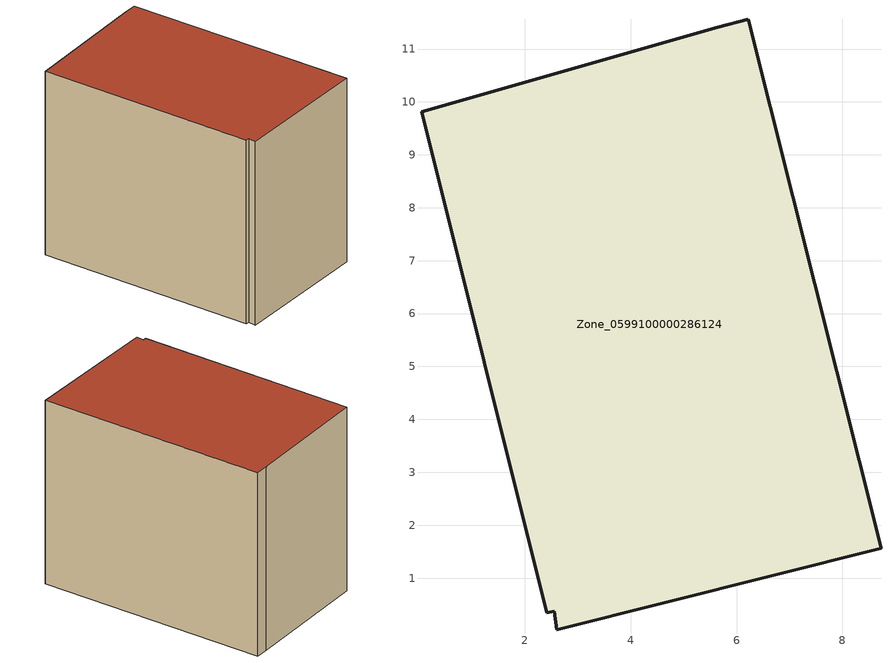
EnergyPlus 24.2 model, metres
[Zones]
Zone_0599100000286124
 floor ground (C_G): 0.05,9.81 5.64,11.41 6.22,11.56 8.73,1.57 2.6,0.03 2.55,0.37 2.41,0.34 z0
 wall outside (C_F): 2.6,0.03 8.73,1.57 6.22,11.56 5.64,11.41 0.05,9.81 2.41,0.34 2.55,0.37 2.6,0.03 z0:8.33
 roof outside (C_R): 5.64,11.41 0.05,9.81 2.41,0.34 2.55,0.37 2.6,0.03 8.73,1.57 6.22,11.56 z8.33
[BUILDING]
Pand.0599100000286124: North Axis=0; Terrain=City; Loads Convergence Tolerance Value=0.04; Temperature Convergence Tolerance Value=0.4; Solar Distribution=FullExterior; Maximum Number of Warmup Days=25; Minimum Number of Warmup Days=1
[Site:Location]
Rotterdam.The.Hague.AP_ZH_NLD Design_Conditions: Latitude=51.96; Longitude=4.45; Time Zone=1; Elevation=-4.5
[SITE:GROUNDTEMPERATURE:BUILDINGSURFACE]
18, 18, 18, 18, 18, 18, 18, 18, 18, 18, 18, 18
[MATERIAL] Thermal Absorptance=0.9; Solar Absorptance=0.7; Visible Absorptance=0.7
Name | Roughness | Thickness | Conductivity | Density | Specific Heat
G.TC.1965-1974 | MediumSmooth | 0.15 | 0.882353 | 540 | 1210
F.TC.1965-1974 | Rough | 0.3 | 0.697674 | 1920 | 840
R.TC.1965-1974 | MediumRough | 0.2 | 0.232558 | 1500 | 1000
[CONSTRUCTION]
C_G: G.TC.1965-1974
C_F: F.TC.1965-1974
C_R: R.TC.1965-1974
[ZONE]
Zone_0599100000286124: Type=1; Multiplier=1; Ceiling Height=Autocalculate; Volume=Autocalculate; Floor Area=autocalculate; Part of Total Floor Area=Yes
[ZONEINFILTRATION:DESIGNFLOWRATE]
Infil_Zone_0599100000286124: Zone or ZoneList or Space or SpaceList=Zone_0599100000286124; Schedule=AlwaysOn; Design Flow Rate Calculation Method=Flow/Area; Flow Rate per Floor Area=0.003; Constant Term Coefficient=1; Temperature Term Coefficient=0; Velocity Term Coefficient=0; Velocity Squared Term Coefficient=0
[HVACTEMPLATE:ZONE:IDEALLOADSAIRSYSTEM]
Zone_0599100000286124: Maximum Heating Supply Air Temperature=50; Minimum Cooling Supply Air Temperature=13; Maximum Heating Supply Air Humidity Ratio=0.0156; Minimum Cooling Supply Air Humidity Ratio=0.0077; Heating Limit=NoLimit; Cooling Limit=NoLimit; Dehumidification Control Type=ConstantSensibleHeatRatio; Cooling Sensible Heat Ratio=0.7; Dehumidification Setpoint=60; Humidification Control Type=None; Humidification Setpoint=30; Outdoor Air Method=None; Outdoor Air Flow Rate per Person=0.00944; Outdoor Air Flow Rate per Zone Floor Area=0; Outdoor Air Flow Rate per Zone=0; Demand Controlled Ventilation Type=None; Outdoor Air Economizer Type=NoEconomizer; Heat Recovery Type=None; Sensible Heat Recovery Effectiveness=0.7; Latent Heat Recovery Effectiveness=0.65
[ZONECONTROL:THERMOSTAT]
ThermostatControl_Zone_0599100000286124: Zone or ZoneList=Zone_0599100000286124; Control Type Schedule=DualSetpointControlType; Control 1=Thermostat_Zone_0599100000286124; Temperature Difference Between Cutout And Setpoint=0
[THERMOSTATSETPOINT:DUALSETPOINT]
Thermostat_Zone_0599100000286124: Heating Setpoint Temperature Schedule=HeatingSetpoint_Zone_0599100000286124; Cooling Setpoint Temperature Schedule=CoolingSetpoint_Zone_0599100000286124
[SCHEDULE:COMPACT]
HeatingSetpoint_Zone_0599100000286124: Through: 12/31, For: AllDays, Until: 24:00, 21
CoolingSetpoint_Zone_0599100000286124: Through: 12/31, For: AllDays, Until: 24:00, 24
DualSetpointControlType: Through: 12/31, For: AllDays, Until: 24:00, 4
AlwaysOn: Through: 12/31, For: AllDays, Until: 24:00, 1
